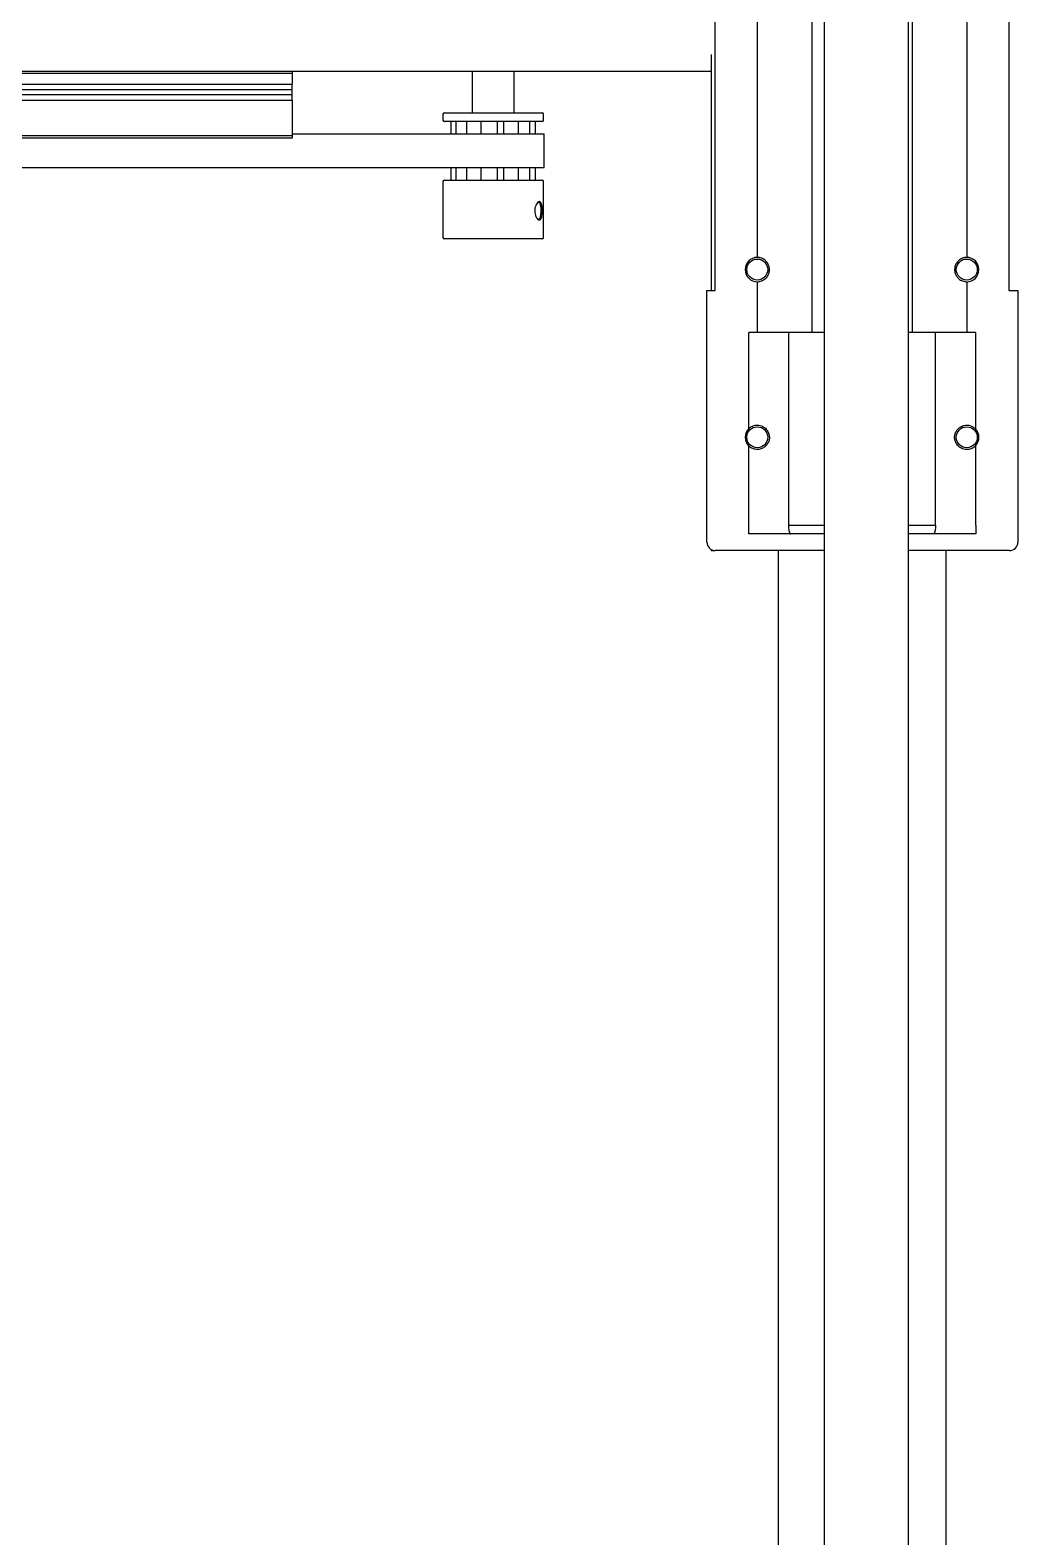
# Model space of a CAD drawing. Header units: millimetres. Extents: x -300 to 1184, y 5 to 1469.
# Drawn here: x 440.2 to 518.8, y 197 to 316.8 of the extents above; entities that cross this region are included whole.
import ezdxf

# ---------------------------------------------------------------- set-up
doc = ezdxf.new("R2010")
doc.units = ezdxf.units.MM

msp = doc.modelspace()

# ---------------------------------------------------------------- linework, layer by layer
at = {"color": 7, "linetype": 'Continuous', "lineweight": 25}
for p, q in [((503.39, 350.67), (503.39, 139.2)), ((510.06, 350.67), (510.06, 139.2)), ((502.39, 325.4), (502.39, 292.73)), ((510.39, 325.4), (510.39, 292.73)), ((494.72, 296.06), (494.72, 322.06)), ((518.06, 322.06), (518.06, 296.06)), ((498.06, 319.43), (498.06, 298.7)), ((514.72, 319.43), (514.72, 298.7)), ((494.39, 314.84), (494.39, 296.06)), ((366.97, 313.51), (494.39, 313.51)), ((461.06, 313.31), (366.97, 313.31)), ((461.06, 313.51), (461.06, 313.31)), ((461.06, 313.31), (461.06, 312.48)), ((475.39, 313.51), (475.39, 310.18)), ((478.72, 310.18), (478.72, 313.51)), ((366.97, 312.48), (461.06, 312.48)), ((366.97, 312.04), (461.06, 312.04)), ((366.97, 311.65), (461.06, 311.65)), ((461.06, 312.04), (461.06, 312.48)), ((461.06, 311.65), (461.06, 312.04)), ((461.06, 311.21), (461.06, 311.65)), ((366.97, 311.21), (461.06, 311.21)), ((461.06, 311.21), (461.06, 308.38)), ((473.06, 310.08), (473.06, 309.61)), ((473.16, 310.18), (475.5, 310.18)), ((475.5, 309.51), (473.16, 309.51)), ((473.69, 309.51), (473.69, 308.51)), ((474.09, 309.51), (474.09, 308.51)), ((474.94, 309.51), (474.94, 308.51)), ((475.5, 310.18), (480.96, 310.18)), ((480.96, 309.51), (475.5, 309.51)), ((476.08, 309.51), (476.08, 308.51)), ((477.37, 309.51), (477.37, 308.51)), ((477.91, 308.51), (477.91, 309.51)), ((479.08, 308.51), (479.08, 309.51)), ((479.96, 308.51), (479.96, 309.51)), ((480.41, 308.51), (480.41, 309.51)), ((480.43, 308.51), (480.43, 309.51)), ((481.06, 309.61), (481.06, 310.08)), ((375.54, 308.38), (461.06, 308.38)), ((461.06, 308.18), (375.54, 308.18)), ((461.06, 308.51), (477.06, 308.51)), ((461.06, 308.38), (461.06, 308.18)), ((477.06, 308.51), (481.12, 308.51)), ((481.12, 305.84), (481.12, 308.51)), ((375.54, 305.84), (477.06, 305.84)), ((473.69, 305.84), (473.69, 304.84)), ((474.09, 305.84), (474.09, 304.84)), ((474.94, 305.84), (474.94, 304.84)), ((476.08, 305.84), (476.08, 304.84)), ((477.06, 305.84), (481.12, 305.84)), ((477.37, 305.84), (477.37, 304.84)), ((477.91, 304.84), (477.91, 305.84)), ((479.08, 304.84), (479.08, 305.84)), ((479.96, 304.84), (479.96, 305.84)), ((480.41, 304.84), (480.41, 305.84)), ((480.43, 304.84), (480.43, 305.84)), ((473.06, 304.74), (473.06, 300.28)), ((473.16, 304.84), (480.96, 304.84)), ((481.06, 300.28), (481.06, 304.74)), ((480.96, 300.18), (473.16, 300.18)), ((494.06, 276.06), (494.06, 296.06)), ((494.06, 296.06), (494.72, 296.06)), ((498.06, 296.76), (498.06, 292.73)), ((514.72, 296.76), (514.72, 292.73)), ((518.06, 296.06), (518.79, 296.06)), ((518.79, 296.06), (518.79, 276.06)), ((497.39, 285.1), (497.39, 292.73)), ((500.54, 292.73), (497.39, 292.73)), ((500.54, 292.73), (500.54, 277.4)), ((503.39, 292.73), (500.54, 292.73)), ((512.24, 292.73), (510.06, 292.73)), ((512.24, 277.4), (512.24, 292.73)), ((515.45, 292.73), (512.24, 292.73)), ((515.45, 285.03), (515.45, 292.73)), ((497.39, 277.4), (497.39, 283.7)), ((515.45, 277.4), (515.45, 283.76)), ((500.7, 276.73), (497.39, 276.73)), ((500.54, 277.4), (503.39, 277.4)), ((503.39, 276.73), (500.7, 276.73)), ((510.06, 277.4), (512.24, 277.4)), ((512.08, 276.73), (510.06, 276.73)), ((515.45, 276.73), (512.08, 276.73)), ((494.39, 275.48), (494.39, 275.4)), ((494.39, 275.4), (494.72, 275.4)), ((495.39, 275.4), (494.72, 275.4)), ((503.39, 275.4), (495.39, 275.4)), ((499.72, 275.4), (499.72, 140.5)), ((517.45, 275.4), (510.06, 275.4)), ((513.06, 275.4), (513.06, 124.74)), ((518.12, 275.4), (517.45, 275.4))]:
    msp.add_line(p, q, dxfattribs=at)
for centre in [(498.06, 297.73), (514.72, 297.73), (498.06, 284.4), (514.72, 284.4)]:
    msp.add_circle(centre, 0.833, dxfattribs=at)
for centre, radius, start, end in [((473.16, 310.08), 0.1, 90, 180), ((473.16, 309.61), 0.1, 180, 270), ((480.96, 310.08), 0.1, 0, 90), ((480.96, 309.61), 0.1, 270, 0), ((473.16, 304.74), 0.1, 90, 180), ((480.96, 304.74), 0.1, 0, 90), ((473.16, 300.28), 0.1, 180, 270), ((480.96, 300.28), 0.1, 270, 0), ((498.06, 297.73), 0.967, 90, 270), ((514.72, 297.73), 0.967, 270, 90), ((498.06, 284.4), 0.967, 133.6028, 226.3972), ((514.72, 284.4), 0.967, 319.0983, 40.9017), ((494.72, 276.06), 0.667, 180, 270), ((518.12, 276.06), 0.667, 270, 0)]:
    msp.add_arc(centre, radius, start, end, dxfattribs=at)
for points, knots in [([(480.72, 303.14), (480.73, 303.14), (480.77, 303.13), (480.84, 303.08), (480.9, 302.95), (480.94, 302.75), (480.96, 302.51), (480.96, 302.26), (480.94, 302.03), (480.89, 301.83), (480.83, 301.72), (480.75, 301.66), (480.66, 301.67), (480.55, 301.77), (480.45, 301.93), (480.38, 302.15), (480.35, 302.39), (480.37, 302.64), (480.44, 302.86), (480.54, 303.03), (480.64, 303.12), (480.7, 303.13), (480.72, 303.14)], [0, 0, 0, 0, 0.015001, 0.068113, 0.12127, 0.174941, 0.228492, 0.281177, 0.333515, 0.386678, 0.440856, 0.481303, 0.534602, 0.587768, 0.641119, 0.694864, 0.748129, 0.800553, 0.853083, 0.906685, 0.960996, 1, 1, 1, 1]), ([(480.66, 301.75), (480.67, 301.74), (480.7, 301.74), (480.76, 301.78), (480.81, 301.89), (480.85, 302.06), (480.86, 302.27), (480.87, 302.5), (480.85, 302.71), (480.82, 302.9), (480.76, 303.02), (480.71, 303.07), (480.67, 303.07), (480.66, 303.07)], [0, 0, 0, 0, 0.0370664, 0.1173472, 0.2252963, 0.331819, 0.4371473, 0.5433663, 0.6511925, 0.7588193, 0.8648267, 0.9702588, 1, 1, 1, 1]), ([(498.06, 296.76), (498.12, 296.76), (498.23, 296.77), (498.4, 296.82), (498.56, 296.9), (498.7, 297), (498.81, 297.11), (498.89, 297.23), (498.95, 297.36), (499, 297.49), (499.02, 297.63), (499.03, 297.77), (499.01, 297.91), (498.98, 298.03), (498.93, 298.15), (498.87, 298.26), (498.79, 298.36), (498.69, 298.47), (498.55, 298.56), (498.39, 298.64), (498.23, 298.69), (498.11, 298.69), (498.06, 298.7)], [0, 0, 0, 0, 0.068149, 0.137689, 0.197152, 0.258089, 0.305077, 0.353286, 0.392718, 0.433233, 0.472702, 0.513544, 0.549674, 0.58683, 0.623555, 0.661137, 0.702382, 0.744473, 0.806001, 0.869296, 0.934021, 1, 1, 1, 1]), ([(514.72, 298.7), (514.67, 298.69), (514.55, 298.69), (514.38, 298.64), (514.22, 298.56), (514.09, 298.46), (513.97, 298.34), (513.89, 298.22), (513.83, 298.1), (513.78, 297.96), (513.76, 297.82), (513.75, 297.69), (513.77, 297.55), (513.8, 297.43), (513.85, 297.31), (513.91, 297.2), (513.99, 297.09), (514.1, 296.99), (514.23, 296.89), (514.39, 296.82), (514.56, 296.77), (514.67, 296.76), (514.72, 296.76)], [0, 0, 0, 0, 0.0681493, 0.1376894, 0.1971519, 0.2580891, 0.3050766, 0.3532864, 0.3927176, 0.4332333, 0.4727022, 0.5135445, 0.5496742, 0.5868301, 0.6235553, 0.6611368, 0.7023822, 0.7444734, 0.8060009, 0.869296, 0.9340212, 1, 1, 1, 1]), ([(497.39, 285.1), (497.44, 285.14), (497.54, 285.23), (497.72, 285.31), (497.9, 285.36), (498.1, 285.37), (498.3, 285.34), (498.49, 285.27), (498.65, 285.17), (498.77, 285.06), (498.86, 284.93), (498.94, 284.8), (498.99, 284.66), (499.02, 284.5), (499.03, 284.35), (499.01, 284.22), (498.98, 284.08), (498.92, 283.96), (498.85, 283.84), (498.77, 283.74), (498.67, 283.64), (498.54, 283.56), (498.41, 283.49), (498.25, 283.44), (498.08, 283.42), (497.89, 283.44), (497.7, 283.49), (497.53, 283.58), (497.43, 283.66), (497.39, 283.7)], [0, 0, 0, 0, 0.046019, 0.09345, 0.138857, 0.185323, 0.235584, 0.287608, 0.323049, 0.35942, 0.389266, 0.419927, 0.449806, 0.480782, 0.507332, 0.534724, 0.560223, 0.58639, 0.613361, 0.640951, 0.671477, 0.702648, 0.738647, 0.775389, 0.81827, 0.862101, 0.911141, 0.961575, 1, 1, 1, 1]), ([(515.45, 283.76), (515.41, 283.71), (515.31, 283.61), (515.14, 283.52), (514.97, 283.45), (514.78, 283.42), (514.58, 283.43), (514.39, 283.48), (514.22, 283.56), (514.09, 283.66), (513.97, 283.78), (513.88, 283.91), (513.81, 284.05), (513.77, 284.21), (513.75, 284.36), (513.76, 284.5), (513.79, 284.64), (513.83, 284.77), (513.89, 284.89), (513.97, 285), (514.06, 285.1), (514.17, 285.19), (514.3, 285.27), (514.45, 285.33), (514.61, 285.36), (514.79, 285.37), (514.98, 285.33), (515.16, 285.26), (515.32, 285.16), (515.41, 285.07), (515.45, 285.03)], [0, 0, 0, 0, 0.04421, 0.089964, 0.131165, 0.173231, 0.221347, 0.270999, 0.307371, 0.344701, 0.374828, 0.405768, 0.435933, 0.46725, 0.4935, 0.520631, 0.545114, 0.570268, 0.595604, 0.621538, 0.649799, 0.678666, 0.711732, 0.74548, 0.784913, 0.825192, 0.871066, 0.918135, 0.958527, 1, 1, 1, 1]), ([(497.39, 276.73), (497.39, 276.74), (497.39, 276.76), (497.39, 276.91), (497.39, 277.08), (497.39, 277.25), (497.39, 277.35), (497.39, 277.4)], [0, 0, 0, 0, 0.339622, 0.572494, 0.751547, 0.897523, 1, 1, 1, 1]), ([(500.54, 277.4), (500.55, 277.32), (500.55, 277.17), (500.57, 276.98), (500.61, 276.83), (500.66, 276.75), (500.69, 276.73), (500.7, 276.73), (500.7, 276.73)], [0, 0, 0, 0, 0.207725, 0.415369, 0.625324, 0.840418, 0.994048, 1, 1, 1, 1]), ([(512.24, 277.4), (512.23, 277.32), (512.23, 277.17), (512.21, 276.98), (512.17, 276.83), (512.12, 276.75), (512.09, 276.73), (512.08, 276.73), (512.08, 276.73)], [0, 0, 0, 0, 0.207725, 0.415369, 0.625324, 0.840418, 0.994048, 1, 1, 1, 1]), ([(515.45, 277.4), (515.45, 277.33), (515.45, 277.21), (515.45, 277.04), (515.45, 276.87), (515.45, 276.75), (515.45, 276.74), (515.45, 276.73)], [0, 0, 0, 0, 0.143452, 0.286329, 0.481368, 0.747049, 1, 1, 1, 1])]:
    msp.add_open_spline(points, degree=3, knots=knots, dxfattribs=at)

doc.saveas('drawing.dxf')
